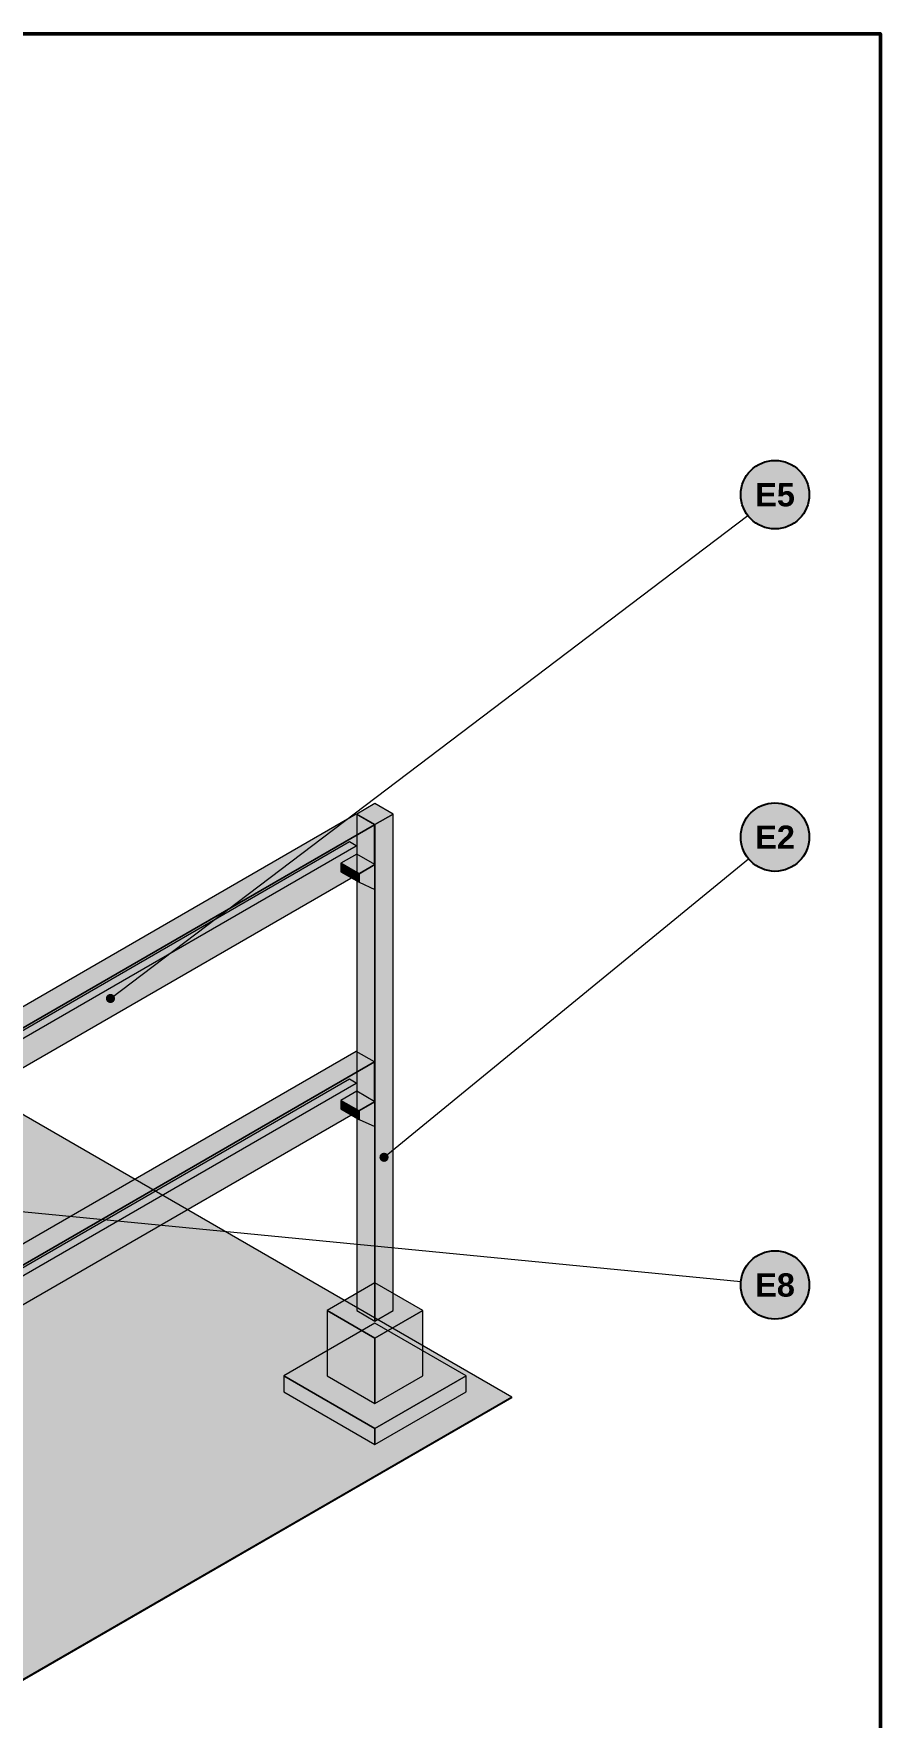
# Model space of a CAD drawing. Header units: millimetres. Extents: x 5 to 292, y 5 to 205.
# Drawn here: x 227.7 to 292, y 77.2 to 205 of the extents above; entities that cross this region are included whole.
import ezdxf
from ezdxf.enums import TextEntityAlignment as Align

# ---------------------------------------------------------------- set-up
doc = ezdxf.new("R2010")
doc.units = ezdxf.units.MM
for name, color, linetype in [('ISO', 7, 'Continuous'), ('ISO-RELLENO', 9, 'Continuous'), ('MARCO', 7, 'Continuous'), ('REFERENCIAS', 7, 'Continuous'), ('REFERENCIAS-RELLENO', 9, 'Continuous')]:
    doc.layers.add(name, color=color, linetype=linetype)
doc.styles.add('ARIAL-NEGRITA', font='arialbd.ttf')

msp = doc.modelspace()

# ---------------------------------------------------------------- hatches: boundary and pattern name
at = {"layer": 'ISO-RELLENO', "true_color": 0xd6d1c7}
h = msp.add_hatch(color=254, dxfattribs=at)
h.dxf.hatch_style = 1
h.paths.add_polyline_path([(121.99, 111.49), (201.66, 65.49), (264.01, 101.49), (184.34, 147.49)])
at = {"layer": 'ISO-RELLENO', "true_color": 0xa6b89e}
h = msp.add_hatch(color=253, dxfattribs=at)
h.dxf.hatch_style = 1
h.paths.add_polyline_path([(253.59, 144.93), (252.2, 145.73), (201.69, 116.57), (203.08, 115.77)])
at = {"layer": 'ISO-RELLENO', "true_color": 0xb0b5bb}
h = msp.add_hatch(color=253, dxfattribs=at)
h.dxf.hatch_style = 1
h.paths.add_polyline_path([(252.24, 145.75), (253.62, 144.95), (255.01, 145.75), (253.62, 146.55)])
at = {"layer": 'ISO-RELLENO', "true_color": 0xa4a9ae}
h = msp.add_hatch(color=253, dxfattribs=at)
h.dxf.hatch_style = 1
h.paths.add_polyline_path([(252.24, 108.05), (253.62, 107.25), (253.62, 144.95), (252.24, 145.75)])
at = {"layer": 'ISO-RELLENO', "true_color": 0x797d80}
h = msp.add_hatch(color=8, dxfattribs=at)
h.dxf.hatch_style = 1
h.paths.add_polyline_path([(253.62, 107.25), (255.01, 108.05), (255.01, 145.75), (253.62, 144.95)])
at = {"layer": 'ISO-RELLENO', "true_color": 0x727f6d}
h = msp.add_hatch(color=8, dxfattribs=at)
h.dxf.hatch_style = 1
h.paths.add_polyline_path([(253.59, 141.93), (253.59, 144.93), (203.08, 115.77), (203.08, 112.77)])
at = {"layer": 'ISO-RELLENO', "true_color": 0xa6b89e}
h = msp.add_hatch(color=253, dxfattribs=at)
h.dxf.hatch_style = 1
h.paths.add_polyline_path([(252.2, 143.33), (251.68, 143.63), (201.18, 114.47), (201.69, 114.17)])
at = {"layer": 'ISO-RELLENO', "true_color": 0xb0b5bb}
h = msp.add_hatch(color=253, dxfattribs=at)
h.dxf.hatch_style = 1
h.paths.add_polyline_path([(252.24, 142.71), (251.02, 142.01), (252.41, 141.21), (253.62, 141.91)])
at = {"layer": 'ISO-RELLENO', "true_color": 0xa4a9ae}
h = msp.add_hatch(color=253, dxfattribs=at)
h.dxf.hatch_style = 1
h.paths.add_polyline_path([(251.02, 142.01), (251.02, 141.37), (252.41, 140.57), (252.41, 141.21)])
at = {"layer": 'ISO-RELLENO', "true_color": 0x797d80}
h = msp.add_hatch(color=8, dxfattribs=at)
h.dxf.hatch_style = 1
h.paths.add_polyline_path([(253.62, 141.91), (252.41, 141.21), (252.41, 140.57), (253.62, 140.03)])
at = {"layer": 'ISO-RELLENO', "true_color": 0xa6b89e}
h = msp.add_hatch(color=253, dxfattribs=at)
h.dxf.hatch_style = 1
h.paths.add_polyline_path([(253.59, 126.93), (252.2, 127.73), (201.69, 98.57), (203.08, 97.77)])
at = {"layer": 'ISO-RELLENO', "true_color": 0x727f6d}
h = msp.add_hatch(color=8, dxfattribs=at)
h.dxf.hatch_style = 1
h.paths.add_polyline_path([(253.59, 123.93), (253.59, 126.93), (203.08, 97.77), (203.08, 94.77)])
at = {"layer": 'ISO-RELLENO', "true_color": 0xa6b89e}
h = msp.add_hatch(color=253, dxfattribs=at)
h.dxf.hatch_style = 1
h.paths.add_polyline_path([(252.2, 125.33), (251.68, 125.63), (201.18, 96.47), (201.69, 96.17)])
at = {"layer": 'ISO-RELLENO', "true_color": 0xb0b5bb}
h = msp.add_hatch(color=253, dxfattribs=at)
h.dxf.hatch_style = 1
h.paths.add_polyline_path([(252.24, 124.71), (251.02, 124.01), (252.41, 123.21), (253.62, 123.91)])
at = {"layer": 'ISO-RELLENO', "true_color": 0xa4a9ae}
h = msp.add_hatch(color=253, dxfattribs=at)
h.dxf.hatch_style = 1
h.paths.add_polyline_path([(251.02, 124.01), (251.02, 123.37), (252.41, 122.57), (252.41, 123.21)])
at = {"layer": 'ISO-RELLENO', "true_color": 0x797d80}
h = msp.add_hatch(color=8, dxfattribs=at)
h.dxf.hatch_style = 1
h.paths.add_polyline_path([(253.62, 123.91), (252.41, 123.21), (252.41, 122.57), (253.62, 122.03)])
at = {"layer": 'ISO-RELLENO', "true_color": 0xc2baaa}
h = msp.add_hatch(color=9, dxfattribs=at)
h.dxf.hatch_style = 1
h.paths.add_polyline_path([(249.98, 108.05), (253.62, 105.95), (257.26, 108.05), (253.62, 110.15)])
at = {"layer": 'ISO-RELLENO', "true_color": 0xb5ae9e}
h = msp.add_hatch(color=253, dxfattribs=at)
h.dxf.hatch_style = 1
h.paths.add_polyline_path([(249.98, 103.09), (253.62, 100.99), (253.62, 105.95), (249.98, 108.05)])
at = {"layer": 'ISO-RELLENO', "true_color": 0x858075}
h = msp.add_hatch(color=8, dxfattribs=at)
h.dxf.hatch_style = 1
h.paths.add_polyline_path([(253.62, 100.99), (257.26, 103.09), (257.26, 108.05), (253.62, 105.95)])
at = {"layer": 'ISO-RELLENO', "true_color": 0xc2baaa}
h = msp.add_hatch(color=9, dxfattribs=at)
h.dxf.hatch_style = 1
h.paths.add_polyline_path([(246.69, 103.09), (253.62, 99.09), (260.55, 103.09), (253.62, 107.09)])
at = {"layer": 'ISO-RELLENO', "true_color": 0xb5ae9e}
h = msp.add_hatch(color=253, dxfattribs=at)
h.dxf.hatch_style = 1
h.paths.add_polyline_path([(246.69, 101.89), (253.62, 97.89), (253.62, 99.09), (246.69, 103.09)])
at = {"layer": 'ISO-RELLENO', "true_color": 0x858075}
h = msp.add_hatch(color=8, dxfattribs=at)
h.dxf.hatch_style = 1
h.paths.add_polyline_path([(253.62, 97.89), (260.55, 101.89), (260.55, 103.09), (253.62, 99.09)])
at = {"layer": 'ISO-RELLENO', "true_color": 0x949089}
h = msp.add_hatch(color=252, dxfattribs=at)
h.dxf.hatch_style = 1
h.paths.add_polyline_path([(201.66, 65.45), (264.01, 101.45), (264.01, 101.49), (201.66, 65.49)])
at = {"layer": 'REFERENCIAS-RELLENO', "true_color": 0xffffff}
h = msp.add_hatch(color=7, dxfattribs=at)
h.dxf.hatch_style = 1
edge = h.paths.add_edge_path()
edge.add_arc((284, 170), 2.6, 0, 360)
h = msp.add_hatch(color=7, dxfattribs=at)
h.dxf.hatch_style = 1
edge = h.paths.add_edge_path()
edge.add_arc((284, 144), 2.6, 0, 360)
at = {"layer": 'REFERENCIAS-RELLENO', "true_color": 0x000000}
h = msp.add_hatch(color=18, dxfattribs=at)
h.dxf.hatch_style = 1
edge = h.paths.add_edge_path()
edge.add_arc((233.53, 131.75), 0.35, 0, 360)
h = msp.add_hatch(color=18, dxfattribs=at)
h.dxf.hatch_style = 1
edge = h.paths.add_edge_path()
edge.add_arc((254.31, 119.69), 0.35, 0, 360)
at = {"layer": 'REFERENCIAS-RELLENO', "true_color": 0xffffff}
h = msp.add_hatch(color=7, dxfattribs=at)
h.dxf.hatch_style = 1
edge = h.paths.add_edge_path()
edge.add_arc((284, 110), 2.6, 0, 360)

# ---------------------------------------------------------------- linework, layer by layer
at = {"layer": 'ISO', "lineweight": 9}
for points in [[(121.99, 111.49), (201.66, 65.49), (264.01, 101.49), (184.34, 147.49)], [(201.66, 65.45), (264.01, 101.45), (264.01, 101.49), (201.66, 65.49)]]:
    msp.add_lwpolyline(points, close=True, dxfattribs=at)
at = {"layer": 'ISO', "lineweight": 18}
for points in [[(253.59, 144.93), (252.2, 145.73), (201.69, 116.57), (203.08, 115.77)], [(252.24, 145.75), (253.62, 144.95), (255.01, 145.75), (253.62, 146.55)], [(252.24, 108.05), (253.62, 107.25), (253.62, 144.95), (252.24, 145.75)], [(253.62, 107.25), (255.01, 108.05), (255.01, 145.75), (253.62, 144.95)], [(253.59, 141.93), (253.59, 144.93), (203.08, 115.77), (203.08, 112.77)], [(252.2, 143.33), (251.68, 143.63), (201.18, 114.47), (201.69, 114.17)], [(252.24, 142.71), (251.02, 142.01), (252.41, 141.21), (253.62, 141.91)], [(251.02, 142.01), (251.02, 141.37), (252.41, 140.57), (252.41, 141.21)], [(253.62, 141.91), (252.41, 141.21), (252.41, 140.57), (253.62, 140.03)], [(253.59, 126.93), (252.2, 127.73), (201.69, 98.57), (203.08, 97.77)], [(253.59, 123.93), (253.59, 126.93), (203.08, 97.77), (203.08, 94.77)], [(252.2, 125.33), (251.68, 125.63), (201.18, 96.47), (201.69, 96.17)], [(252.24, 124.71), (251.02, 124.01), (252.41, 123.21), (253.62, 123.91)], [(251.02, 124.01), (251.02, 123.37), (252.41, 122.57), (252.41, 123.21)], [(253.62, 123.91), (252.41, 123.21), (252.41, 122.57), (253.62, 122.03)], [(249.98, 108.05), (253.62, 105.95), (257.26, 108.05), (253.62, 110.15)], [(249.98, 103.09), (253.62, 100.99), (253.62, 105.95), (249.98, 108.05)], [(253.62, 100.99), (257.26, 103.09), (257.26, 108.05), (253.62, 105.95)], [(246.69, 103.09), (253.62, 99.09), (260.55, 103.09), (253.62, 107.09)], [(246.69, 101.89), (253.62, 97.89), (253.62, 99.09), (246.69, 103.09)], [(253.62, 97.89), (260.55, 101.89), (260.55, 103.09), (253.62, 99.09)]]:
    msp.add_lwpolyline(points, close=True, dxfattribs=at)
at = {"layer": 'MARCO', "lineweight": 50}
msp.add_lwpolyline([(5, 205), (292, 205), (292, 5), (5, 5)], close=True, dxfattribs=at)
at = {"layer": 'REFERENCIAS', "lineweight": 13}
for points in [[(233.53, 131.75), (281.93, 168.43)], [(254.31, 119.69), (281.99, 142.35)], [(178.1, 120.31), (281.41, 110.25)]]:
    msp.add_lwpolyline(points, dxfattribs=at)
at = {"layer": 'REFERENCIAS', "lineweight": 25}
for centre in [(284, 170), (284, 144), (284, 110)]:
    msp.add_circle(centre, 2.6, dxfattribs=at)

# ---------------------------------------------------------------- texts
at = {"layer": 'REFERENCIAS', "style": 'ARIAL-NEGRITA'}
for s, p in [('E5', (284, 169.11)), ('E2', (284, 143.11)), ('E8', (284, 109.11))]:
    msp.add_text(s, height=1.769, dxfattribs=at).set_placement(p, align=Align.CENTER)

doc.saveas('drawing.dxf')
